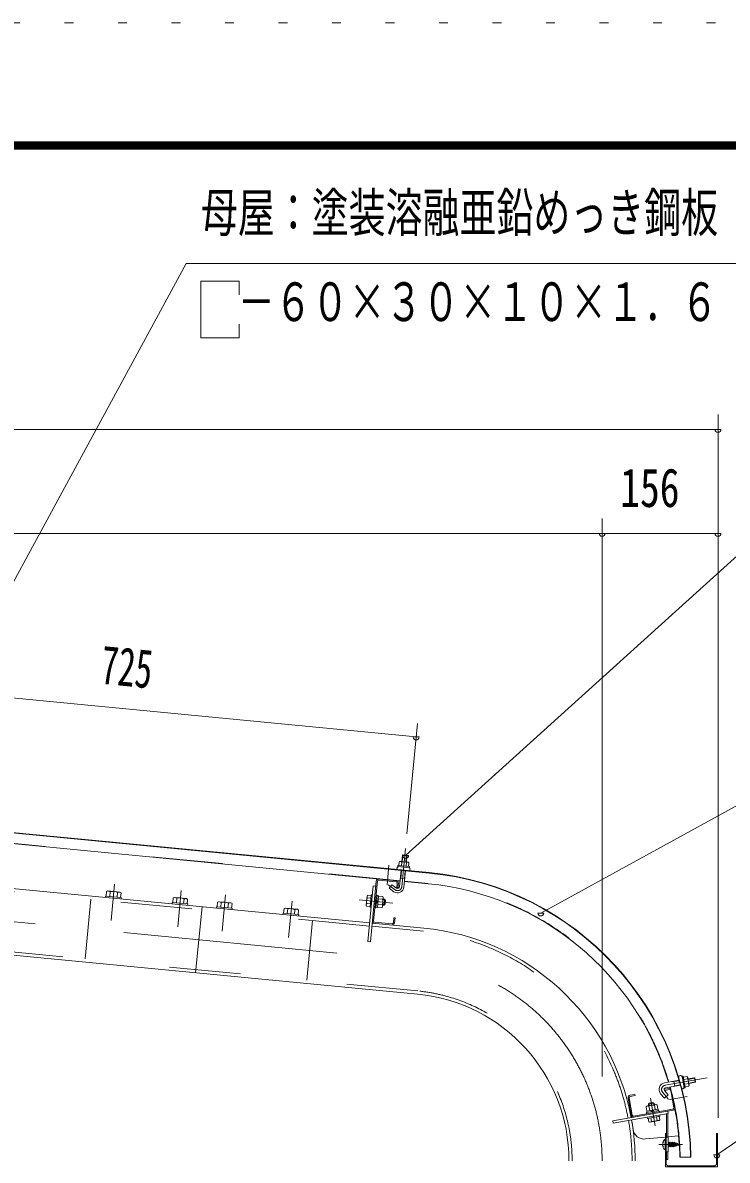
# Model space of a CAD drawing. Units: millimetres, scale not verified. Extents: x -25848 to 25858, y -10500 to 10500.
# Drawn here: x 18697 to 21067, y 6675 to 10500 of the extents above; entities that cross this region are included whole.
import ezdxf
from ezdxf.enums import TextEntityAlignment as Align

# ---------------------------------------------------------------- set-up
doc = ezdxf.new("R2010")
doc.units = ezdxf.units.MM
doc.header["$LTSCALE"] = 60
for name, pattern in [('USER2', [10, 4, -6]), ('USER3', [24, 12, -5, 2, -5]), ('USER4', [3, 0.5, -2.5])]:
    doc.linetypes.add(name, pattern=pattern)
for name, color, linetype, lineweight in [('0-6_2-02BOLD', 7, 'Continuous', 18), ('0-7_2-12HIDDEN', 3, 'USER2', 18), ('0-8_2-22CENTER', 3, 'USER3', 18), ('0-9_2-42THIN', 4, 'Continuous', 18), ('0-A_2-52DIM', 3, 'Continuous', 18), ('0-C_F-F1PAPER', 5, 'Continuous', 18), ('0-D_F-E_J_ADD', 5, 'USER4', 18)]:
    doc.layers.add(name, color=color, linetype=linetype, lineweight=lineweight)
doc.styles.add('ＭＳ ゴシック', font='')
doc.styles.get('ＭＳ ゴシック').set_extended_font_data('MS Gothic')

msp = doc.modelspace()

# ---------------------------------------------------------------- linework, layer by layer
at = {"layer": '0-6_2-02BOLD'}
for p, q in [((20064.72, 7641.83), (16141.11, 8019.63)), ((16182.55, 8014.38), (20064.59, 7640.58)), ((19966.56, 7613.6), (18177.34, 7785.89)), ((19970.88, 7664.92), (19972.11, 7677.67)), ((19988.27, 7676.11), (19987.04, 7663.37)), ((18068.39, 7645.68), (19864.59, 7472.73)), ((19877.29, 7479.54), (19890.14, 7612.92)), ((19894.51, 7616.52), (19953.23, 7610.87)), ((19970.03, 7649.69), (19964.74, 7594.78)), ((19967.45, 7622.85), (19982.37, 7621.41)), ((19979.68, 7593.34), (19984.96, 7648.25)), ((18991.28, 7577.15), (18989.82, 7561.98)), ((19014.24, 7559.63), (19015.71, 7574.8)), ((19876.57, 7597.15), (19884.53, 7596.38)), ((19981.49, 7612.17), (20061.12, 7604.5)), ((19215.27, 7555.58), (19213.81, 7540.41)), ((19238.23, 7538.06), (19239.69, 7553.23)), ((19364.58, 7541.21), (19363.12, 7526.04)), ((19387.54, 7523.69), (19389, 7538.86)), ((19866.79, 7537.3), (19854.84, 7538.45)), ((19856.63, 7557.13), (19868.58, 7555.98)), ((19869.73, 7567.79), (19873.7, 7567.41)), ((19885.65, 7566.26), (19889.63, 7565.88)), ((19892.57, 7544.25), (19887.11, 7539.75)), ((19893.05, 7549.22), (19887.59, 7544.73)), ((19907.91, 7552.19), (19893.47, 7553.58)), ((19894.37, 7562.93), (19908.81, 7561.53)), ((19914.68, 7552.16), (19912.76, 7532.26)), ((19300.19, 7527.07), (19278.84, 7305.35)), ((19401.46, 7522.35), (19400.98, 7517.37)), ((19587.08, 7504.47), (19588.54, 7519.64)), ((19612.97, 7517.29), (19611.5, 7502.12)), ((19625.18, 7516.12), (19623.72, 7500.95)), ((19625.42, 7500.78), (19624.95, 7495.8)), ((19885.72, 7525.31), (19890.7, 7524.84)), ((19891.67, 7534.91), (19906.11, 7533.52)), ((19872.55, 7471.96), (20046.74, 7455.19)), ((19939.62, 7469.52), (19880.9, 7475.18)), ((20905.42, 6943.65), (20856.62, 6935.05)), ((20859.55, 6918.43), (20910, 6927.32)), ((20891.03, 6923.98), (20888.1, 6940.59)), ((20933.97, 6948.36), (20921.36, 6946.13)), ((20924.18, 6930.14), (20936.8, 6932.37)), ((20843.29, 6898.42), (20855.82, 6883.49)), ((20872.69, 6912.56), (20855.95, 6909.61)), ((20877.39, 6908.92), (20887.57, 6851.21)), ((20733.54, 6883.96), (20743.79, 6825.86)), ((20747.73, 6826.55), (20737.49, 6884.66)), ((20806.43, 6841.98), (20803.91, 6856.27)), ((20822.4, 6859.53), (20824.91, 6845.24)), ((20884.33, 6846.58), (20752.36, 6823.31)), ((20810.77, 6817.36), (20812.86, 6805.53)), ((20815.67, 6843.61), (20811.62, 6837.82)), ((20820.6, 6844.48), (20816.54, 6838.69)), ((20831.34, 6808.79), (20829.26, 6820.62)), ((20840.58, 6810.42), (20838.49, 6822.25)), ((20840.95, 6822.68), (20840.25, 6826.62)), ((20863.42, 6752.53), (20863.42, 6830.7)), ((20867.17, 6831.36), (20867.17, 6752.53)), ((20791.94, 6746.21), (20859.17, 6752.26)), ((20867.17, 6752.98), (20903.98, 6756.3)), ((20868.42, 6734.41), (20868.77, 6733.53)), ((20871.77, 6733.53), (20872.37, 6735.03)), ((20873.57, 6735.03), (20876.27, 6720.03)), ((20877.77, 6735.03), (20877.17, 6733.53)), ((20885.27, 6721.53), (20882.57, 6733.53)), ((20888.57, 6735.03), (20887.97, 6733.53)), ((20890.37, 6733.05), (20889.77, 6734.91)), ((20868.42, 6726.98), (20869.67, 6720.03)), ((20869.07, 6721.53), (20868.42, 6724.42)), ((20876.87, 6721.53), (20879.87, 6721.53)), ((20898.77, 6729.69), (20895.7, 6730.92)), ((20896.67, 6722.91), (20897.87, 6723.39)), ((20898.47, 6725.25), (20901.45, 6726.44)), ((20901.67, 6728.53), (20904.17, 6727.53)), ((20904.17, 6727.53), (20902.56, 6726.89)), ((20945.17, 6684.84), (20907.67, 6684.84))]:
    msp.add_line(p, q, dxfattribs=at)
for points in [[(16243.83, 7821.37), (16235.65, 7814.62), (16215.74, 7607.82), (16222.48, 7599.64), (20025.39, 7233.46)], [(19972.84, 7678.86), (19974.95, 7700.79), (19989.88, 7699.35), (19987.77, 7677.43)], [(19989.88, 7699.35), (19988.76, 7700.72), (19976.32, 7701.92), (19974.95, 7700.79)], [(19995.12, 7662.59), (19996.34, 7675.34), (19994.3, 7676.79), (19966.31, 7679.49), (19964.02, 7678.45), (19962.79, 7665.7)], [(19886.16, 7613.31), (19866.55, 7409.75), (19858.6, 7410.52), (19876.57, 7597.15)], [(18977.6, 7563.16), (18979.07, 7578.33), (18983.17, 7580.2), (19024.24, 7576.25), (19027.92, 7573.62), (19026.46, 7558.45)], [(19954.4, 7590.08), (19938.53, 7601.39), (19929.82, 7589.18), (19945.69, 7577.86)], [(19956.83, 7606.5), (19955.2, 7589.58), (19959.18, 7589.19), (19960.81, 7606.11)], [(19027.68, 7553.31), (19028.16, 7558.29), (18975.9, 7563.32), (18975.42, 7558.35)], [(19251.67, 7531.75), (19252.15, 7536.72), (19199.89, 7541.75), (19199.41, 7536.78)], [(19201.59, 7541.59), (19203.06, 7556.76), (19207.16, 7558.64), (19248.22, 7554.68), (19251.91, 7552.06), (19250.45, 7536.89)], [(19350.9, 7527.21), (19352.37, 7542.38), (19356.47, 7544.26), (19397.54, 7540.31), (19401.22, 7537.68), (19399.76, 7522.51)], [(19852.49, 7532.28), (19855.51, 7563.64), (19857.53, 7566.47), (19869.48, 7565.32)], [(19869.73, 7567.79), (19865.65, 7525.49), (19869.63, 7525.11)], [(19889.63, 7565.88), (19885.56, 7523.57), (19881.57, 7523.95)], [(19890.7, 7524.84), (19894.44, 7563.65), (19889.46, 7564.13)], [(19908.81, 7561.53), (19910.26, 7558.36), (19907.24, 7527.01), (19905.21, 7524.18), (19890.77, 7525.57)], [(19907.79, 7532.74), (19912.76, 7532.26), (19916.86, 7535.63), (19918.06, 7548.07), (19914.68, 7552.16), (19909.7, 7552.64)], [(19401.46, 7522.35), (19349.2, 7527.38), (19348.72, 7522.4)], [(19625.42, 7500.78), (19573.16, 7505.81), (19572.69, 7500.83)], [(19574.87, 7505.65), (19576.33, 7520.82), (19580.44, 7522.69), (19621.5, 7518.74), (19625.18, 7516.12)], [(19865.89, 7527.96), (19853.93, 7529.12), (19852.49, 7532.28)], [(19947.97, 7472.73), (19949.6, 7489.65), (19945.62, 7490.03), (19943.98, 7473.12)], [(20919.96, 6954.13), (20932.56, 6956.35), (20934.18, 6954.43), (20939.06, 6926.74), (20938.21, 6924.38), (20925.6, 6922.15)], [(20937.93, 6933.2), (20959.63, 6937.03), (20957.01, 6951.8), (20935.32, 6947.97)], [(20959.63, 6937.03), (20960.64, 6938.47), (20958.46, 6950.79), (20957.01, 6951.8)], [(20740.73, 6889.29), (20757.47, 6892.24), (20756.77, 6896.18), (20740.04, 6893.23)], [(20855.96, 6909.61), (20855.26, 6913.55), (20872, 6916.5)], [(20855.82, 6883.49), (20868.75, 6894.34), (20856.22, 6909.27)], [(20834.15, 6846.87), (20831.63, 6861.16), (20828.37, 6862.35), (20797.34, 6856.88), (20794.67, 6854.64), (20797.19, 6840.35)], [(20802.13, 6862.8), (20805.18, 6867.14), (20817.49, 6869.32), (20821.84, 6866.28)], [(20803.01, 6857.88), (20802.13, 6862.8), (20821.84, 6866.28), (20822.7, 6861.35)], [(20867.17, 6839.49), (20868.56, 6831.61), (20684.08, 6799.08), (20682.69, 6806.96), (20885.03, 6842.64)], [(20838.16, 6838.44), (20837.47, 6842.37), (20795.61, 6834.99), (20796.31, 6831.06)], [(20797.34, 6835.3), (20796.47, 6840.23), (20834.88, 6847), (20835.75, 6842.07)], [(20840.95, 6822.68), (20799.09, 6815.3), (20798.39, 6819.24)], [(20801.54, 6815.73), (20803.62, 6803.9), (20806.9, 6802.71), (20837.91, 6808.19), (20840.58, 6810.42)], [(20859.17, 6709.83), (20858.13, 6709.83), (20858.13, 6745.23), (20859.17, 6745.23)], [(20862.17, 6752.53), (20868.42, 6752.53), (20868.42, 6702.53), (20862.17, 6702.53)], [(20868.42, 6733.64), (20870.87, 6720.03), (20871.47, 6721.53)], [(20880.47, 6720.03), (20879.87, 6721.53), (20877.17, 6733.53), (20874.17, 6733.53), (20873.57, 6735.03), (20872.37, 6735.03), (20875.07, 6720.03), (20874.47, 6721.53), (20871.47, 6721.53), (20868.77, 6733.53), (20871.77, 6733.53), (20874.47, 6721.53)], [(20875.07, 6720.03), (20876.27, 6720.03), (20876.87, 6721.53), (20874.17, 6733.53)], [(20893.07, 6723.09), (20892.47, 6721.24), (20891.27, 6720.76), (20890.67, 6722.13), (20889.17, 6721.53), (20887.67, 6721.53), (20887.07, 6720.03), (20885.87, 6720.03), (20885.27, 6721.53), (20882.27, 6721.53), (20881.67, 6720.03), (20880.47, 6720.03), (20877.77, 6735.03), (20878.97, 6735.03), (20881.67, 6720.03)], [(20882.27, 6721.53), (20879.57, 6733.53), (20878.97, 6735.03)], [(20879.57, 6733.53), (20882.57, 6733.53), (20883.17, 6735.03), (20885.87, 6720.03)], [(20887.07, 6720.03), (20884.37, 6735.03), (20883.17, 6735.03)], [(20884.37, 6735.03), (20884.97, 6733.53), (20887.67, 6721.53)], [(20884.97, 6733.53), (20887.97, 6733.53), (20890.67, 6722.13)], [(20891.27, 6720.76), (20888.57, 6735.03), (20889.77, 6734.91), (20892.47, 6721.24)], [(20893.37, 6731.85), (20890.37, 6733.05), (20893.07, 6723.09), (20896.07, 6724.29)], [(20895.77, 6730.89), (20898.47, 6725.25), (20897.87, 6723.39), (20895.17, 6732.75), (20893.97, 6733.22), (20893.37, 6731.85), (20896.07, 6724.29), (20896.67, 6722.91), (20893.97, 6733.22)], [(20863.42, 6702.53), (20863.42, 6676.98), (20867.17, 6676.98), (20867.17, 6702.53)], [(20870.87, 6720.03), (20869.67, 6720.03), (20869.07, 6721.53), (20868.42, 6721.53)], [(20901.47, 6726.45), (20898.77, 6729.69), (20899.37, 6731.07), (20900.57, 6730.59), (20903.27, 6725.55), (20902.07, 6725.07), (20899.37, 6731.07)]]:
    msp.add_lwpolyline(points, dxfattribs=at)
for points in [[(19998.48, 7658.25), (19998.86, 7662.23), (19959.05, 7666.06), (19958.67, 7662.08)], [(20926.25, 6918.44), (20922.31, 6917.75), (20915.36, 6957.14), (20919.3, 6957.84)], [(20862.17, 6765.03), (20862.17, 6660.53), (20867.17, 6655.53), (21026.17, 6655.53), (21031.17, 6660.53), (21031.17, 6765.03), (21034.17, 6765.03), (21034.17, 6652.53), (20859.17, 6652.53), (20859.17, 6765.03)]]:
    msp.add_lwpolyline(points, close=True, dxfattribs=at)
for centre, radius, start, end in [((19960.68, 7656.87), 5, 84.4998, 264.4998), ((19967.49, 7672.16), 7.19, 50.11574, 110.11574), ((19977.73, 7651.4), 26.87, 66.91203, 102.08795), ((19991.74, 7669.82), 7.19, 58.88425, 118.88425), ((19995.52, 7653.51), 5, 264.50061, 84.50061), ((19894.12, 7612.54), 8, 84.4973, 174.4973), ((19894.12, 7612.54), 4, 84.4973, 174.4973), ((19952.85, 7606.88), 8, 354.50143, 84.50122), ((19971.37, 6672.43), 972.62, 0.73094, 84.50003), ((19971.37, 6672.43), 973.88, 0.73001, 84.5), ((18984.48, 7570.57), 9.46, 44.06885, 84.5), ((19000.41, 7543.93), 34.45, 63.6357, 105.3643), ((19021.12, 7567.04), 9.46, 84.5, 124.92831), ((19958.21, 7595.41), 21.56, 234.5, 354.5), ((19952.85, 7606.88), 4, 354.5092, 84.50122), ((19958.21, 7595.41), 6.57, 234.5, 354.5), ((19971.37, 6672.43), 936.38, 16.43245, 84.5), ((19208.47, 7549), 9.46, 44.06885, 84.5), ((19224.4, 7522.37), 34.45, 63.6357, 105.3643), ((19245.11, 7545.47), 9.46, 84.5, 124.92831), ((19357.78, 7534.63), 9.46, 44.06885, 84.5), ((19373.71, 7507.99), 34.45, 63.6357, 105.3643), ((19394.42, 7531.1), 9.46, 84.5, 124.92831), ((19859.8, 7533.26), 7.19, 133.77223, 174.49905), ((19880.03, 7545.45), 26.15, 153.47365, 195.52446), ((19862.51, 7561.28), 7.19, 174.49905, 215.22588), ((19882.72, 7545.19), 26.15, 333.47365, 15.52446), ((19902.94, 7557.39), 7.19, 313.77223, 354.49905), ((19581.74, 7513.06), 9.46, 44.06885, 84.5), ((19597.67, 7486.43), 34.45, 63.6357, 105.3643), ((19618.38, 7509.53), 9.46, 84.5, 124.92831), ((19900.24, 7529.37), 7.19, 354.49905, 35.22588), ((19881.27, 7479.16), 8, 174.4973, 264.48845), ((19881.27, 7479.16), 4, 174.4973, 264.48845), ((19940.01, 7473.5), 8, 264.49953, 354.50208), ((19940.01, 7473.5), 4, 264.49953, 354.5092), ((19971.37, 6672.43), 786.38, 10.65315, 84.50005), ((19971.37, 6672.43), 563.62, 0, 84.50003), ((20860.52, 6912.89), 22.5, 99.99847, 220.00092), ((20909.94, 6953.64), 5.95, 10.01471, 190.01471), ((20927.43, 6951.33), 7.19, 335.62325, 35.62325), ((20910.16, 6935.91), 26.87, 352.41954, 27.59546), ((20931.66, 6927.34), 7.19, 344.39175, 44.39175), ((20741.42, 6885.35), 8, 100.00313, 190.00211), ((20741.42, 6885.35), 4, 100.00652, 190.00652), ((20860.52, 6912.89), 5.62, 100.00249, 220.00249), ((20873.39, 6908.62), 8, 75.34628, 100.00198), ((20873.39, 6908.62), 4, 14.67992, 100.00677), ((19971.37, 6672.43), 936.38, 0.75925, 15.39432), ((20917.73, 6919.48), 4.21, 190.00774, 10.00774), ((20800.24, 6850.09), 7.19, 59.27591, 100.00273), ((20817.4, 6833.86), 26.15, 78.97455, 121.02536), ((20827.96, 6854.98), 7.19, 100.00273, 140.72955), ((20883.64, 6850.52), 4, 280.00652, 10.00652), ((20883.64, 6850.52), 8, 280.00217, 340.37393), ((20751.67, 6827.24), 8, 190.01096, 280.00211), ((19971.37, 6672.43), 786.38, 0, 10.0701), ((19971.39, 6672.34), 786.38, 7.7531, 10.07008), ((20751.67, 6827.24), 4, 190.01537, 280.00652), ((20787.73, 6783.48), 37.5, 187.75275, 276.44838), ((20807.3, 6810.08), 7.19, 280.00273, 320.72955), ((20817.86, 6831.2), 26.15, 258.97455, 301.02536), ((20835.01, 6814.97), 7.19, 239.27591, 280.00273), ((20872.97, 6727.53), 23.1, 129.98303, 230.0168), ((20861.42, 6727.53), 11.55, 137.75334, 222.24648)]:
    msp.add_arc(centre, radius, start, end, dxfattribs=at)
at = {"layer": '0-7_2-12HIDDEN'}
for p, q in [((19966.68, 7614.85), (18177.46, 7787.13)), ((19863.58, 7462.27), (18067.39, 7635.23)), ((19981.61, 7613.41), (20061.24, 7605.74)), ((20026.4, 7243.91), (16235.93, 7608.89)), ((18925.92, 7552.56), (18906.58, 7351.74)), ((19653.13, 7279.85), (19672.47, 7480.68)), ((20045.74, 7444.74), (19871.54, 7461.51))]:
    msp.add_line(p, q, dxfattribs=at)
for radius, start, end in [(937.62, 16.42381, 84.5), (775.88, 10.662, 84.50003), (574.12, 0, 84.50003), (937.62, 0.75822, 15.3871), (775.88, 0, 10.07104)]:
    msp.add_arc((19971.37, 6672.43), radius, start, end, dxfattribs=at)
at = {"layer": '0-8_2-22CENTER'}
for p, q in [((16170.94, 7716.49), (20036.07, 7344.33)), ((19984.61, 7722.86), (19972.21, 7594.06)), ((19929.04, 7667.44), (19922.67, 7601.25)), ((18994.36, 7481.17), (19006.1, 7603.11)), ((19230.09, 7581.54), (19218.35, 7459.6)), ((19926.14, 7601.02), (19950.05, 7583.97)), ((19367.66, 7445.23), (19379.4, 7567.17)), ((19603.37, 7545.6), (19591.63, 7423.66)), ((19942.34, 7539.45), (19829.11, 7550.36)), ((20858.09, 6926.73), (21000.17, 6951.79)), ((20849.76, 6903.85), (20868.63, 6881.35)), ((20870.26, 6878.11), (20932.56, 6889.09)), ((20825.11, 6790.04), (20808.7, 6883.19)), ((20916.87, 6727.53), (20836.94, 6727.53)), ((20945.89, 1379.52), (20945.89, 6684.84))]:
    msp.add_line(p, q, dxfattribs=at)
for centre, radius, start, end in [((19958.21, 7595.41), 14.06, 234.5, 354.5), ((19971.37, 6672.43), 675, 0, 84.50003), ((20860.52, 6912.89), 14.06, 100.00238, 219.99998)]:
    msp.add_arc(centre, radius, start, end, dxfattribs=at)
at = {"layer": '0-9_2-42THIN'}
for p, q in [((19976.32, 7701.92), (19974.09, 7678.75)), ((19986.53, 7677.55), (19988.76, 7700.72)), ((19967, 7618.2), (19968.69, 7622.73)), ((19968.69, 7622.73), (19971.27, 7649.56)), ((19983.72, 7648.37), (19981.13, 7621.53)), ((19981.13, 7621.53), (19981.93, 7616.77)), ((19916.93, 7549.43), (19909.47, 7550.15)), ((19908.03, 7535.22), (19915.49, 7534.5)), ((20888.37, 6939.09), (20882.5, 6939.6)), ((20905.84, 6942.18), (20888.37, 6939.1)), ((20935.54, 6946.73), (20958.46, 6950.79)), ((20960.64, 6938.47), (20937.7, 6934.43)), ((20804.16, 6865.7), (20805.47, 6858.31)), ((20820.24, 6860.92), (20818.93, 6868.3))]:
    msp.add_line(p, q, dxfattribs=at)
msp.add_lwpolyline([(20885.44, 6922.99), (20890.76, 6925.48), (20909.6, 6928.8)], dxfattribs=at)
at = {"layer": '0-A_2-52DIM'}
for p, q in [((19246.37, 9689.93), (18142.49, 7656.37)), ((21396.37, 9689.93), (19246.37, 9689.93)), ((21036.37, 6817.44), (21036.37, 9182.47)), ((21036.37, 9132.46), (16036.37, 9132.46)), ((21046.37, 9132.46), (21026.37, 9132.46)), ((20646.37, 8832.47), (20646.37, 6955.97)), ((16036.37, 8782.47), (21036.37, 8782.47)), ((20656.37, 8782.47), (20636.37, 8782.47)), ((21046.37, 8782.47), (21026.37, 8782.47)), ((16086.45, 8477.09), (20020.75, 8098.25)), ((20440.07, 7506.15), (21696.37, 8194.93)), ((20025.09, 8143.3), (19989.41, 7772.64)), ((20030.75, 8098.25), (20010.75, 8098.25)), ((19995.31, 7699.55), (19975.31, 7699.55)), ((20450.08, 7506.15), (20430.08, 7506.15)), ((21042.43, 6692.54), (21022.43, 6692.54))]:
    msp.add_line(p, q, dxfattribs=at)
for points in [[(19296.37, 9631.37), (19296.37, 9439.93), (19425.15, 9439.93), (19425.15, 9486.75)], [(19425.15, 9584.56), (19425.15, 9631.37), (19296.37, 9631.37)], [(23696.37, 9244.93), (21696.37, 9244.93), (19985.31, 7699.55)], [(21032.43, 6692.54), (21696.37, 7144.93), (23396.37, 7144.93)]]:
    msp.add_lwpolyline(points, dxfattribs=at)
for centre in [(21036.37, 9132.46), (20646.37, 8782.47), (21036.37, 8782.47), (20020.75, 8098.25), (19985.31, 7699.55), (20440.08, 7506.15), (21032.43, 6692.54)]:
    msp.add_arc(centre, 10, 180, 0, dxfattribs=at)
at = {"layer": '0-C_F-F1PAPER'}
for points in [[(25357.78, -10000), (-3342.22, -10000), (-3342.22, 10100), (25357.78, 10100)], [(25355.28, -9997.5), (-3339.72, -9997.5), (-3339.72, 10097.5), (25355.28, 10097.5)], [(25352.78, -9995), (-3337.22, -9995), (-3337.22, 10095), (25352.78, 10095)], [(25350.28, -9992.5), (25350.28, 10092.5), (-3334.72, 10092.5), (-3334.72, -9992.5)], [(25347.78, -9990), (-3332.22, -9990), (-3332.22, 10090), (25347.78, 10090)], [(25345.28, -9987.5), (25345.28, 10087.5), (-3329.72, 10087.5), (-3329.72, -9987.5)], [(25342.78, -9985), (-3327.22, -9985), (-3327.22, 10085), (25342.78, 10085)], [(25340.28, -9982.5), (25340.28, 10082.5), (-3324.72, 10082.5), (-3324.72, -9982.5)], [(25337.78, -9980), (25337.78, 10080), (-3322.22, 10080), (-3322.22, -9980)], [(25335.28, -9977.5), (25335.28, 10077.5), (-3319.72, 10077.5), (-3319.72, -9977.5)], [(25332.78, -9975), (-3317.22, -9975), (-3317.22, 10075), (25332.78, 10075)]]:
    msp.add_lwpolyline(points, close=True, dxfattribs=at)
at = {"layer": '0-D_F-E_J_ADD'}
msp.add_lwpolyline([(25857.78, -10500), (-3842.22, -10500), (-3842.22, 10500), (25857.78, 10500)], close=True, dxfattribs=at)

# ---------------------------------------------------------------- texts
at = {"layer": '0-A_2-52DIM', "color": 7, "style": 'ＭＳ ゴシック'}
for s, width, p in [('母屋：塗装溶融亜鉛めっき鋼板', 0.7, (19296.37, 9757.7)), ('\u3000－６０×３０×１０×１．６', 0.7, (19296.37, 9457.69)), ('156', 0.75, (20707.48, 8832.46))]:
    msp.add_text(s, height=130.2, dxfattribs=dict(at, width=width)).set_placement(p, align=Align.BOTTOM_LEFT)
at = {"layer": '0-A_2-52DIM', "color": 7, "style": 'ＭＳ ゴシック', "width": 0.65}
msp.add_text('725', height=130.2, rotation=354.501, dxfattribs=at).set_placement((18951.44, 8238.89), align=Align.BOTTOM_LEFT)

doc.saveas('drawing.dxf')
